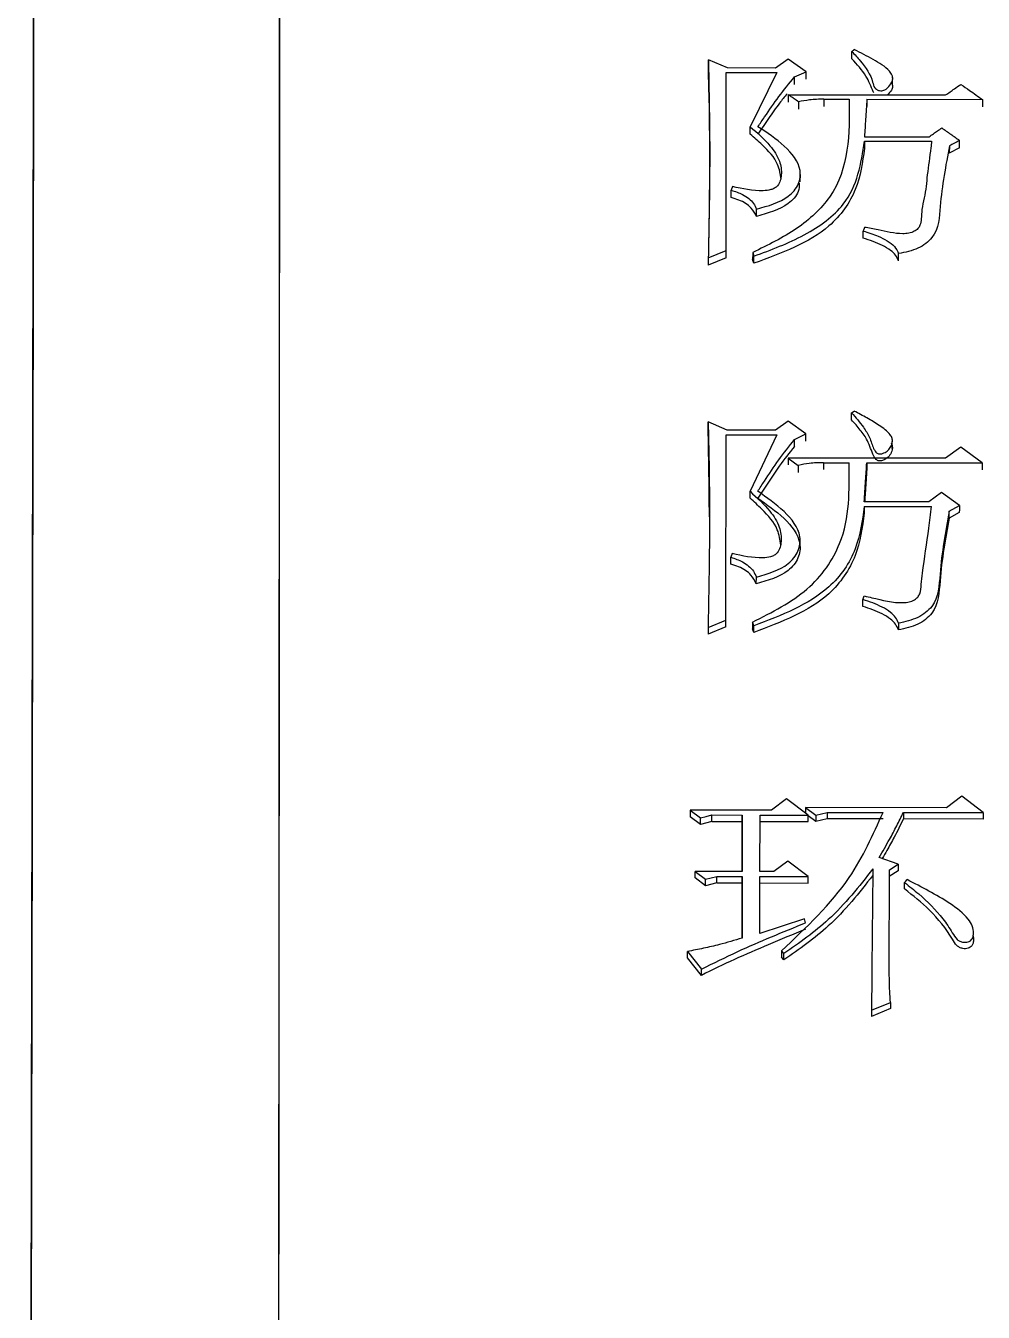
# Model space of a CAD drawing. Header units: millimetres. Extents: x 2271 to 4415, y 823 to 2339.
# Drawn here: x 2753.59 to 2761.75, y 2117.29 to 2128.25 of the extents above; entities that cross this region are included whole.
import ezdxf

# ---------------------------------------------------------------- set-up
doc = ezdxf.new("R2010")
doc.units = ezdxf.units.MM

msp = doc.modelspace()

# ---------------------------------------------------------------- linework, layer by layer
at = {"color": 7, "linetype": 'Continuous', "lineweight": 25}
for p, q in [((2759.569, 2127.894), (2759.407, 2127.962)), ((2760.088, 2127.968), (2759.98, 2127.893)), ((2760.24, 2127.862), (2760.088, 2127.968)), ((2760.629, 2128.035), (2760.651, 2128.05)), ((2759.41, 2127.688), (2759.407, 2127.898)), ((2759.557, 2126.337), (2759.558, 2127.856)), ((2759.558, 2127.856), (2759.991, 2127.855)), ((2759.98, 2127.893), (2759.569, 2127.894)), ((2759.991, 2127.855), (2759.764, 2127.393)), ((2760.142, 2127.817), (2760.24, 2127.862)), ((2760.142, 2127.754), (2760.142, 2127.817)), ((2760.977, 2127.808), (2760.977, 2127.816)), ((2760.977, 2127.752), (2760.977, 2127.796)), ((2760.088, 2127.666), (2761.429, 2127.664)), ((2760.175, 2127.605), (2760.174, 2127.542)), ((2760.391, 2127.628), (2760.607, 2127.627)), ((2760.391, 2127.628), (2760.391, 2127.564)), ((2760.759, 2127.627), (2761.743, 2127.625)), ((2760.759, 2127.627), (2760.759, 2127.564)), ((2759.763, 2127.33), (2759.764, 2127.393)), ((2760.737, 2127.308), (2761.289, 2127.307)), ((2760.737, 2127.27), (2761.31, 2127.269)), ((2760.737, 2127.27), (2760.737, 2127.207)), ((2761.462, 2127.23), (2761.461, 2127.168)), ((2761.548, 2127.213), (2761.461, 2127.168)), ((2761.548, 2127.213), (2761.548, 2127.276)), ((2760.19, 2126.924), (2760.191, 2126.987)), ((2759.612, 2126.883), (2759.601, 2126.852)), ((2759.601, 2126.79), (2759.601, 2126.852)), ((2759.817, 2126.628), (2759.817, 2126.691)), ((2760.737, 2126.535), (2760.726, 2126.504)), ((2759.406, 2126.276), (2759.557, 2126.337)), ((2759.785, 2126.321), (2759.795, 2126.29)), ((2759.557, 2126.275), (2759.406, 2126.214)), ((2759.795, 2126.229), (2759.784, 2126.26)), ((2759.795, 2126.229), (2759.795, 2126.29)), ((2761.028, 2126.25), (2761.029, 2126.311)), ((2760.628, 2124.954), (2760.649, 2124.969)), ((2759.567, 2124.807), (2759.405, 2124.878)), ((2759.979, 2124.806), (2759.567, 2124.807)), ((2760.087, 2124.884), (2759.979, 2124.806)), ((2760.238, 2124.774), (2760.087, 2124.884)), ((2759.556, 2123.188), (2759.557, 2124.767)), ((2759.557, 2124.767), (2759.989, 2124.766)), ((2759.989, 2124.766), (2759.762, 2124.286)), ((2760.14, 2124.667), (2760.141, 2124.727)), ((2760.141, 2124.727), (2760.238, 2124.774)), ((2760.975, 2124.651), (2760.975, 2124.711)), ((2760.087, 2124.569), (2760.173, 2124.506)), ((2761.428, 2124.567), (2760.087, 2124.569)), ((2761.558, 2124.661), (2761.428, 2124.567)), ((2761.742, 2124.527), (2761.558, 2124.661)), ((2760.173, 2124.506), (2760.173, 2124.447)), ((2760.389, 2124.529), (2760.606, 2124.529)), ((2760.389, 2124.529), (2760.389, 2124.47)), ((2760.757, 2124.529), (2761.742, 2124.527)), ((2760.757, 2124.529), (2760.757, 2124.47)), ((2759.762, 2124.227), (2759.762, 2124.286)), ((2761.395, 2124.275), (2761.287, 2124.196)), ((2761.547, 2124.164), (2761.395, 2124.275)), ((2761.287, 2124.196), (2760.735, 2124.197)), ((2760.735, 2124.157), (2761.309, 2124.156)), ((2760.735, 2124.157), (2760.735, 2124.099)), ((2761.46, 2124.116), (2761.547, 2124.164)), ((2761.46, 2124.058), (2761.46, 2124.116)), ((2761.546, 2124.105), (2761.46, 2124.058)), ((2760.189, 2123.804), (2760.189, 2123.863)), ((2759.61, 2123.755), (2759.599, 2123.723)), ((2759.599, 2123.665), (2759.599, 2123.723)), ((2759.815, 2123.497), (2759.816, 2123.555)), ((2759.404, 2123.124), (2759.556, 2123.188)), ((2759.793, 2123.082), (2759.794, 2123.139)), ((2759.555, 2123.13), (2759.404, 2123.067)), ((2759.793, 2123.082), (2759.783, 2123.114)), ((2760.074, 2121.664), (2759.944, 2121.567)), ((2760.258, 2121.525), (2760.074, 2121.664)), ((2761.567, 2121.686), (2761.437, 2121.588)), ((2761.75, 2121.547), (2761.567, 2121.686)), ((2759.338, 2121.447), (2759.251, 2121.512)), ((2759.252, 2121.568), (2759.338, 2121.502)), ((2759.944, 2121.567), (2759.252, 2121.568)), ((2759.338, 2121.447), (2759.338, 2121.502)), ((2759.435, 2121.471), (2759.436, 2121.527)), ((2759.436, 2121.527), (2759.695, 2121.526)), ((2759.695, 2121.526), (2759.695, 2121.044)), ((2759.846, 2121.044), (2759.847, 2121.526)), ((2759.847, 2121.526), (2760.258, 2121.525)), ((2760.236, 2121.59), (2760.323, 2121.525)), ((2761.437, 2121.588), (2760.236, 2121.59)), ((2760.236, 2121.59), (2760.236, 2121.542)), ((2760.322, 2121.47), (2760.258, 2121.519)), ((2760.323, 2121.525), (2760.322, 2121.47)), ((2760.42, 2121.494), (2760.322, 2121.47)), ((2760.323, 2121.525), (2760.42, 2121.549)), ((2760.42, 2121.549), (2760.896, 2121.549)), ((2760.896, 2121.493), (2760.42, 2121.494)), ((2761.069, 2121.548), (2761.75, 2121.547)), ((2761.75, 2121.492), (2761.069, 2121.493)), ((2759.435, 2121.471), (2759.338, 2121.447)), ((2759.435, 2121.471), (2759.695, 2121.471)), ((2759.695, 2121.044), (2759.695, 2121.471)), ((2759.846, 2121.471), (2760.257, 2121.47)), ((2761.025, 2121.107), (2760.863, 2121.165)), ((2760.084, 2121.133), (2759.965, 2121.044)), ((2760.257, 2121.002), (2760.084, 2121.133)), ((2760.949, 2120.202), (2760.95, 2121.058)), ((2760.95, 2121.058), (2761.025, 2121.107)), ((2759.294, 2120.99), (2759.295, 2121.045)), ((2759.381, 2120.924), (2759.294, 2120.99)), ((2759.295, 2121.045), (2759.381, 2120.979)), ((2759.695, 2121.044), (2759.295, 2121.045)), ((2759.381, 2120.924), (2759.381, 2120.979)), ((2759.478, 2120.949), (2759.381, 2120.924)), ((2759.478, 2121.003), (2759.695, 2121.003)), ((2759.478, 2120.949), (2759.478, 2121.003)), ((2759.478, 2120.949), (2759.695, 2120.948)), ((2759.695, 2121.003), (2759.694, 2120.477)), ((2759.694, 2120.477), (2759.695, 2120.948)), ((2759.965, 2121.044), (2759.846, 2121.044)), ((2759.846, 2121.003), (2760.257, 2121.002)), ((2759.846, 2120.518), (2759.846, 2121.003)), ((2759.846, 2120.948), (2760.257, 2120.947)), ((2761.025, 2121.052), (2760.949, 2121.003)), ((2761.079, 2120.897), (2761.08, 2120.951)), ((2760.225, 2120.641), (2759.846, 2120.518)), ((2760.235, 2120.608), (2760.225, 2120.641)), ((2761.639, 2120.611), (2761.639, 2120.617)), ((2759.229, 2120.363), (2759.348, 2120.214)), ((2759.229, 2120.309), (2759.229, 2120.363)), ((2759.348, 2120.16), (2759.229, 2120.309)), ((2760.03, 2120.369), (2760.029, 2120.315)), ((2760.051, 2120.291), (2760.029, 2120.315)), ((2760.051, 2120.291), (2760.051, 2120.345)), ((2759.348, 2120.16), (2759.348, 2120.214)), ((2760.797, 2119.863), (2760.96, 2119.929)), ((2760.959, 2119.876), (2760.797, 2119.81)), ((2760.96, 2119.929), (2760.959, 2119.876))]:
    msp.add_line(p, q, dxfattribs=at)
at = {"color": 7, "linetype": 'Continuous', "lineweight": 25, "flags": 128}
for points in [[(2759.407, 2127.898), (2759.407, 2127.934), (2759.407, 2127.962)], [(2760.629, 2127.972), (2760.629, 2127.994), (2760.629, 2128.015), (2760.629, 2128.035)], [(2760.239, 2127.799), (2760.24, 2127.834), (2760.24, 2127.862)], [(2760.088, 2127.666), (2760.088, 2127.631), (2760.088, 2127.603)], [(2761.743, 2127.625), (2761.743, 2127.59), (2761.743, 2127.562)], [(2760.726, 2126.443), (2760.726, 2126.468), (2760.726, 2126.486), (2760.726, 2126.504)], [(2759.557, 2126.275), (2759.557, 2126.31), (2759.557, 2126.337)], [(2759.785, 2126.321), (2759.785, 2126.296), (2759.784, 2126.278), (2759.784, 2126.26)], [(2759.406, 2126.276), (2759.406, 2126.241), (2759.406, 2126.214)], [(2760.627, 2124.894), (2760.627, 2124.915), (2760.627, 2124.934), (2760.628, 2124.954)], [(2759.405, 2124.818), (2759.405, 2124.851), (2759.405, 2124.878)], [(2760.238, 2124.714), (2760.238, 2124.748), (2760.238, 2124.774)], [(2760.087, 2124.569), (2760.086, 2124.536), (2760.086, 2124.51)], [(2761.742, 2124.527), (2761.741, 2124.494), (2761.741, 2124.468)], [(2761.547, 2124.164), (2761.547, 2124.131), (2761.546, 2124.105)], [(2760.724, 2123.304), (2760.724, 2123.328), (2760.724, 2123.345), (2760.724, 2123.362)], [(2759.555, 2123.13), (2759.556, 2123.163), (2759.556, 2123.188)], [(2759.783, 2123.171), (2759.783, 2123.148), (2759.783, 2123.131), (2759.783, 2123.114)], [(2761.027, 2123.161), (2761.027, 2123.144), (2761.027, 2123.128), (2761.027, 2123.104)], [(2759.404, 2123.124), (2759.404, 2123.092), (2759.404, 2123.067)], [(2759.252, 2121.568), (2759.252, 2121.537), (2759.251, 2121.512)], [(2759.338, 2121.502), (2759.387, 2121.515), (2759.436, 2121.527)], [(2759.695, 2121.471), (2759.695, 2121.502), (2759.695, 2121.526)], [(2760.257, 2121.47), (2760.258, 2121.501), (2760.258, 2121.525)], [(2760.42, 2121.549), (2760.42, 2121.518), (2760.42, 2121.494)], [(2761.069, 2121.548), (2761.069, 2121.517), (2761.069, 2121.493)], [(2761.75, 2121.547), (2761.75, 2121.516), (2761.75, 2121.492)], [(2761.025, 2121.107), (2761.025, 2121.076), (2761.025, 2121.052)], [(2759.381, 2120.979), (2759.43, 2120.991), (2759.478, 2121.003)], [(2759.695, 2120.948), (2759.695, 2120.979), (2759.695, 2121.003)], [(2760.257, 2120.947), (2760.257, 2120.978), (2760.257, 2121.002)], [(2761.079, 2120.951), (2761.09, 2120.964), (2761.101, 2120.976)], [(2760.051, 2120.345), (2760.04, 2120.357), (2760.03, 2120.369)], [(2760.797, 2119.863), (2760.797, 2119.834), (2760.797, 2119.81)]]:
    msp.add_lwpolyline(points, dxfattribs=at)
at = {"color": 7, "linetype": 'Continuous', "lineweight": 25}
for points in [[(2753.706, 2156.626), (2753.706, 2156.545), (2753.706, 2156.385), (2753.703, 2154.737), (2753.698, 2152.086), (2753.691, 2148.369), (2753.682, 2143.666), (2753.671, 2138.041), (2753.659, 2131.579), (2753.646, 2124.372), (2753.631, 2116.529), (2753.615, 2108.162), (2753.599, 2099.405), (2753.587, 2093.363), (2753.582, 2090.342)], [(2753.59, 2094.648), (2753.595, 2097.234), (2753.604, 2102.406), (2753.618, 2109.865), (2753.632, 2116.988), (2753.644, 2123.677), (2753.656, 2129.854), (2753.667, 2135.444), (2753.676, 2140.381), (2753.684, 2144.604), (2753.69, 2148.068), (2753.695, 2150.71), (2753.699, 2152.577), (2753.7, 2153.093), (2753.7, 2153.351)]]:
    msp.add_open_spline(points, degree=3, dxfattribs=at)
for points, knots in [([(2755.726, 2099.937), (2755.727, 2100.428), (2755.73, 2102.882), (2755.735, 2107.23), (2755.741, 2112.837), (2755.746, 2118.234), (2755.75, 2123.988), (2755.753, 2129.939), (2755.754, 2135.865), (2755.753, 2141.135), (2755.749, 2145.661), (2755.744, 2149.415), (2755.737, 2152.005), (2755.729, 2153.698), (2755.722, 2154.778), (2755.714, 2155.505), (2755.708, 2155.656), (2755.705, 2155.732)], [0, 0, 0, 0, 0.015692, 0.078515, 0.141334, 0.20415, 0.266967, 0.352016, 0.437317, 0.522367, 0.607418, 0.69272, 0.77777, 0.83263, 0.887489, 0.943742, 1, 1, 1, 1]), ([(2755.725, 2099.746), (2755.725, 2100.284), (2755.729, 2102.977), (2755.735, 2108.324), (2755.743, 2115.54), (2755.748, 2122.857), (2755.751, 2129.031), (2755.752, 2134.135), (2755.752, 2138.315), (2755.75, 2142.521), (2755.746, 2146.526), (2755.739, 2150.065), (2755.73, 2152.739), (2755.718, 2154.533), (2755.709, 2154.866), (2755.704, 2155.032)], [0, 0, 0, 0, 0.017379, 0.086966, 0.17585, 0.265018, 0.353899, 0.419464, 0.485029, 0.550594, 0.638845, 0.727377, 0.81563, 0.907817, 1, 1, 1, 1]), ([(2759.407, 2127.962), (2759.411, 2127.736), (2759.42, 2127.345), (2759.416, 2126.782), (2759.409, 2126.444), (2759.406, 2126.276)], [0, 0, 0, 0, 0.405352, 0.702648, 1, 1, 1, 1]), ([(2760.629, 2128.035), (2760.654, 2128.009), (2760.728, 2127.928), (2760.801, 2127.824), (2760.815, 2127.734), (2760.838, 2127.711), (2760.856, 2127.702), (2760.876, 2127.699), (2760.895, 2127.7), (2760.915, 2127.708), (2760.943, 2127.731), (2760.968, 2127.763), (2760.981, 2127.801), (2760.974, 2127.834), (2760.929, 2127.899), (2760.81, 2127.968), (2760.704, 2128.023), (2760.651, 2128.05)], [0, 0, 0, 0, 0.109652, 0.330684, 0.386401, 0.404635, 0.422869, 0.441529, 0.456387, 0.471248, 0.497614, 0.560435, 0.593187, 0.625963, 0.670925, 0.833231, 1, 1, 1, 1]), ([(2760.816, 2127.681), (2760.815, 2127.685), (2760.794, 2127.732), (2760.755, 2127.838), (2760.674, 2127.924), (2760.629, 2127.971)], [0, 0, 0, 0, 0.031358, 0.463939, 1, 1, 1, 1]), ([(2759.828, 2127.393), (2759.848, 2127.421), (2759.907, 2127.507), (2760.005, 2127.651), (2760.096, 2127.762), (2760.142, 2127.817)], [0, 0, 0, 0, 0.192941, 0.596107, 1, 1, 1, 1]), ([(2760.974, 2127.752), (2760.976, 2127.746), (2760.98, 2127.73), (2760.966, 2127.698), (2760.946, 2127.677), (2760.934, 2127.665)], [0, 0, 0, 0, 0.183829, 0.512312, 1, 1, 1, 1]), ([(2761.429, 2127.664), (2761.442, 2127.672), (2761.467, 2127.689), (2761.51, 2127.72), (2761.541, 2127.741), (2761.559, 2127.754)], [0, 0, 0, 0, 0.285576, 0.571153, 1, 1, 1, 1]), ([(2761.559, 2127.754), (2761.584, 2127.737), (2761.627, 2127.707), (2761.688, 2127.664), (2761.725, 2127.638), (2761.743, 2127.625)], [0, 0, 0, 0, 0.403162, 0.701581, 1, 1, 1, 1]), ([(2759.41, 2127.688), (2759.41, 2127.687), (2759.41, 2127.683), (2759.414, 2127.477), (2759.417, 2127.19), (2759.415, 2126.837), (2759.412, 2126.631), (2759.41, 2126.515), (2759.409, 2126.459), (2759.409, 2126.45), (2759.409, 2126.447)], [0, 0, 0, 0, 0.0068438, 0.0455426, 0.4704504, 0.7075787, 0.8606179, 0.945996, 0.9783303, 1, 1, 1, 1]), ([(2760.078, 2127.674), (2760.056, 2127.647), (2759.999, 2127.579), (2759.92, 2127.462), (2759.859, 2127.374), (2759.828, 2127.33)], [0, 0, 0, 0, 0.240113, 0.620036, 1, 1, 1, 1]), ([(2760.175, 2127.605), (2760.162, 2127.614), (2760.142, 2127.628), (2760.113, 2127.649), (2760.096, 2127.66), (2760.088, 2127.666)], [0, 0, 0, 0, 0.42836, 0.714179, 1, 1, 1, 1]), ([(2760.607, 2127.627), (2760.609, 2127.333), (2760.611, 2126.918), (2760.169, 2126.508), (2759.914, 2126.384), (2759.785, 2126.321)], [0, 0, 0, 0, 0.546872, 0.769893, 1, 1, 1, 1]), ([(2760.391, 2127.628), (2760.35, 2127.627), (2760.277, 2127.625), (2760.206, 2127.611), (2760.175, 2127.605)], [0, 0, 0, 0, 0.561072, 1, 1, 1, 1]), ([(2760.759, 2127.627), (2760.755, 2127.57), (2760.749, 2127.489), (2760.742, 2127.383), (2760.739, 2127.333), (2760.737, 2127.308)], [0, 0, 0, 0, 0.5322533, 0.7661263, 1, 1, 1, 1]), ([(2759.764, 2127.393), (2759.823, 2127.341), (2759.923, 2127.253), (2760.019, 2127.111), (2760.033, 2127.005), (2760.022, 2126.934), (2760.004, 2126.894), (2759.972, 2126.868), (2759.93, 2126.852), (2759.806, 2126.84), (2759.698, 2126.864), (2759.612, 2126.883)], [0, 0, 0, 0, 0.236472, 0.400892, 0.534168, 0.588802, 0.643894, 0.675813, 0.707612, 0.766357, 1, 1, 1, 1]), ([(2760.026, 2126.945), (2760.02, 2126.988), (2760.004, 2127.097), (2759.887, 2127.222), (2759.798, 2127.3), (2759.763, 2127.33)], [0, 0, 0, 0, 0.288159, 0.727905, 1, 1, 1, 1]), ([(2759.817, 2126.691), (2759.916, 2126.718), (2760.066, 2126.759), (2760.184, 2126.898), (2760.204, 2127.061), (2760.06, 2127.24), (2759.907, 2127.342), (2759.828, 2127.393)], [0, 0, 0, 0, 0.250217, 0.37779, 0.502112, 0.745933, 1, 1, 1, 1]), ([(2761.289, 2127.307), (2761.301, 2127.316), (2761.325, 2127.333), (2761.361, 2127.358), (2761.385, 2127.375), (2761.397, 2127.383)], [0, 0, 0, 0, 0.342691, 0.671345, 1, 1, 1, 1]), ([(2761.397, 2127.383), (2761.422, 2127.365), (2761.473, 2127.329), (2761.523, 2127.294), (2761.548, 2127.276)], [0, 0, 0, 0, 0.4999997, 1, 1, 1, 1]), ([(2759.795, 2126.29), (2759.942, 2126.344), (2760.231, 2126.451), (2760.659, 2126.763), (2760.708, 2127.079), (2760.737, 2127.27)], [0, 0, 0, 0, 0.291804, 0.574112, 1, 1, 1, 1]), ([(2760.737, 2127.207), (2760.721, 2127.09), (2760.689, 2126.853), (2760.409, 2126.454), (2760.031, 2126.315), (2759.795, 2126.229)], [0, 0, 0, 0, 0.271428, 0.546253, 1, 1, 1, 1]), ([(2761.31, 2127.269), (2761.308, 2127.25), (2761.297, 2127.155), (2761.271, 2126.994), (2761.259, 2126.818), (2761.224, 2126.695), (2761.224, 2126.616), (2761.217, 2126.56), (2761.194, 2126.523), (2761.161, 2126.499), (2761.116, 2126.483), (2761.009, 2126.476), (2760.884, 2126.512), (2760.776, 2126.529), (2760.737, 2126.535)], [0, 0, 0, 0, 0.051169, 0.255803, 0.43142, 0.519239, 0.589373, 0.63947, 0.668027, 0.69672, 0.732236, 0.768408, 0.917453, 1, 1, 1, 1]), ([(2761.462, 2127.23), (2761.43, 2127.062), (2761.382, 2126.806), (2761.371, 2126.479), (2761.197, 2126.346), (2761.086, 2126.323), (2761.029, 2126.311)], [0, 0, 0, 0, 0.492344, 0.747305, 0.87043, 1, 1, 1, 1]), ([(2761.548, 2127.276), (2761.534, 2127.268), (2761.505, 2127.253), (2761.476, 2127.238), (2761.462, 2127.23)], [0, 0, 0, 0, 0.5, 1, 1, 1, 1]), ([(2760.182, 2126.912), (2760.181, 2126.888), (2760.178, 2126.822), (2760.062, 2126.697), (2759.915, 2126.656), (2759.817, 2126.628)], [0, 0, 0, 0, 0.167662, 0.448607, 1, 1, 1, 1]), ([(2759.601, 2126.852), (2759.635, 2126.841), (2759.69, 2126.824), (2759.753, 2126.782), (2759.795, 2126.74), (2759.81, 2126.707), (2759.817, 2126.691)], [0, 0, 0, 0, 0.34974, 0.571287, 0.787704, 1, 1, 1, 1]), ([(2759.817, 2126.628), (2759.804, 2126.653), (2759.783, 2126.695), (2759.725, 2126.74), (2759.667, 2126.77), (2759.623, 2126.783), (2759.601, 2126.79)], [0, 0, 0, 0, 0.328646, 0.547888, 0.772054, 1, 1, 1, 1]), ([(2760.726, 2126.504), (2760.77, 2126.491), (2760.842, 2126.468), (2760.931, 2126.423), (2760.998, 2126.376), (2761.018, 2126.332), (2761.029, 2126.311)], [0, 0, 0, 0, 0.349071, 0.571765, 0.789358, 1, 1, 1, 1]), ([(2761.028, 2126.25), (2761.021, 2126.266), (2761.007, 2126.299), (2760.957, 2126.344), (2760.891, 2126.383), (2760.811, 2126.416), (2760.754, 2126.434), (2760.726, 2126.443)], [0, 0, 0, 0, 0.162317, 0.328828, 0.549463, 0.773777, 1, 1, 1, 1]), ([(2760.964, 2124.698), (2760.968, 2124.688), (2760.977, 2124.669), (2760.974, 2124.633), (2760.958, 2124.594), (2760.926, 2124.564), (2760.896, 2124.549), (2760.875, 2124.544), (2760.86, 2124.544), (2760.847, 2124.549), (2760.83, 2124.562), (2760.799, 2124.619), (2760.775, 2124.708), (2760.703, 2124.809), (2760.653, 2124.866), (2760.627, 2124.894)], [0, 0, 0, 0, 0.0507452, 0.1012456, 0.1763983, 0.2501667, 0.2935427, 0.3164987, 0.3343673, 0.3524154, 0.3738434, 0.4268643, 0.655773, 0.8267787, 1, 1, 1, 1]), ([(2760.628, 2124.954), (2760.663, 2124.914), (2760.721, 2124.847), (2760.786, 2124.745), (2760.804, 2124.672), (2760.826, 2124.629), (2760.839, 2124.614), (2760.851, 2124.606), (2760.865, 2124.603), (2760.883, 2124.604), (2760.91, 2124.614), (2760.94, 2124.634), (2760.965, 2124.666), (2760.976, 2124.702), (2760.976, 2124.737), (2760.945, 2124.792), (2760.864, 2124.847), (2760.76, 2124.912), (2760.686, 2124.95), (2760.649, 2124.969)], [0, 0, 0, 0, 0.15641, 0.260865, 0.365458, 0.392664, 0.410239, 0.421339, 0.432549, 0.445637, 0.467958, 0.506677, 0.54584, 0.586946, 0.621915, 0.6571, 0.775358, 0.887356, 1, 1, 1, 1]), ([(2759.405, 2124.878), (2759.41, 2124.642), (2759.418, 2124.235), (2759.414, 2123.65), (2759.407, 2123.299), (2759.404, 2123.124)], [0, 0, 0, 0, 0.405352, 0.702648, 1, 1, 1, 1]), ([(2759.415, 2124.067), (2759.415, 2124.087), (2759.414, 2124.338), (2759.409, 2124.588), (2759.405, 2124.818)], [0, 0, 0, 0, 0.078699, 1, 1, 1, 1]), ([(2759.827, 2124.286), (2759.846, 2124.315), (2759.906, 2124.404), (2760.003, 2124.554), (2760.095, 2124.669), (2760.141, 2124.727)], [0, 0, 0, 0, 0.192941, 0.596107, 1, 1, 1, 1]), ([(2760.14, 2124.667), (2760.096, 2124.612), (2760.017, 2124.514), (2759.918, 2124.364), (2759.857, 2124.273), (2759.827, 2124.227)], [0, 0, 0, 0, 0.386717, 0.693342, 1, 1, 1, 1]), ([(2759.783, 2123.171), (2759.949, 2123.255), (2760.274, 2123.418), (2760.616, 2123.91), (2760.61, 2124.295), (2760.606, 2124.529)], [0, 0, 0, 0, 0.291092, 0.569283, 1, 1, 1, 1]), ([(2760.389, 2124.529), (2760.348, 2124.529), (2760.275, 2124.527), (2760.204, 2124.513), (2760.173, 2124.506)], [0, 0, 0, 0, 0.561072, 1, 1, 1, 1]), ([(2760.735, 2124.197), (2760.737, 2124.227), (2760.741, 2124.286), (2760.749, 2124.397), (2760.754, 2124.478), (2760.757, 2124.529)], [0, 0, 0, 0, 0.268788, 0.537575, 1, 1, 1, 1]), ([(2760.757, 2124.47), (2760.753, 2124.411), (2760.747, 2124.326), (2760.742, 2124.235), (2760.739, 2124.203), (2760.739, 2124.197)], [0, 0, 0, 0, 0.647808, 0.931667, 1, 1, 1, 1]), ([(2759.762, 2124.286), (2759.821, 2124.231), (2759.922, 2124.139), (2760.018, 2123.992), (2760.031, 2123.882), (2760.02, 2123.808), (2760.002, 2123.766), (2759.97, 2123.739), (2759.928, 2123.723), (2759.805, 2123.71), (2759.697, 2123.735), (2759.61, 2123.755)], [0, 0, 0, 0, 0.237032, 0.40138, 0.534635, 0.589033, 0.643886, 0.675792, 0.707579, 0.7663, 1, 1, 1, 1]), ([(2759.816, 2123.555), (2759.915, 2123.583), (2760.065, 2123.626), (2760.182, 2123.771), (2760.203, 2123.941), (2760.058, 2124.126), (2759.905, 2124.232), (2759.827, 2124.286)], [0, 0, 0, 0, 0.25015, 0.377758, 0.502112, 0.745934, 1, 1, 1, 1]), ([(2760.025, 2123.826), (2760.018, 2123.871), (2760.002, 2123.985), (2759.885, 2124.114), (2759.796, 2124.196), (2759.762, 2124.227)], [0, 0, 0, 0, 0.288866, 0.72935, 1, 1, 1, 1]), ([(2760.735, 2124.157), (2760.719, 2124.035), (2760.688, 2123.789), (2760.407, 2123.373), (2760.029, 2123.229), (2759.794, 2123.139)], [0, 0, 0, 0, 0.271558, 0.546439, 1, 1, 1, 1]), ([(2759.827, 2124.227), (2759.905, 2124.173), (2760.058, 2124.068), (2760.202, 2123.882), (2760.182, 2123.713), (2760.064, 2123.568), (2759.914, 2123.525), (2759.815, 2123.497)], [0, 0, 0, 0, 0.254102, 0.497855, 0.622143, 0.74973, 1, 1, 1, 1]), ([(2760.735, 2123.394), (2760.757, 2123.389), (2760.867, 2123.364), (2760.995, 2123.329), (2761.119, 2123.341), (2761.162, 2123.357), (2761.193, 2123.382), (2761.219, 2123.427), (2761.22, 2123.498), (2761.244, 2123.684), (2761.279, 2123.905), (2761.301, 2124.094), (2761.309, 2124.156)], [0, 0, 0, 0, 0.04768, 0.236985, 0.271467, 0.306071, 0.333276, 0.36051, 0.429461, 0.511559, 0.840013, 1, 1, 1, 1]), ([(2760.735, 2124.099), (2760.719, 2123.977), (2760.687, 2123.731), (2760.407, 2123.315), (2760.029, 2123.172), (2759.793, 2123.082)], [0, 0, 0, 0, 0.271428, 0.546253, 1, 1, 1, 1]), ([(2761.46, 2124.116), (2761.428, 2123.941), (2761.38, 2123.675), (2761.369, 2123.336), (2761.195, 2123.198), (2761.084, 2123.174), (2761.027, 2123.161)], [0, 0, 0, 0, 0.492341, 0.747362, 0.87046, 1, 1, 1, 1]), ([(2761.46, 2124.058), (2761.428, 2123.883), (2761.38, 2123.617), (2761.369, 2123.278), (2761.195, 2123.14), (2761.084, 2123.116), (2761.027, 2123.104)], [0, 0, 0, 0, 0.4922239, 0.7471943, 0.8703438, 1, 1, 1, 1]), ([(2759.599, 2123.723), (2759.633, 2123.712), (2759.688, 2123.693), (2759.751, 2123.65), (2759.793, 2123.606), (2759.808, 2123.572), (2759.816, 2123.555)], [0, 0, 0, 0, 0.34974, 0.571287, 0.787704, 1, 1, 1, 1]), ([(2759.815, 2123.497), (2759.802, 2123.523), (2759.781, 2123.566), (2759.723, 2123.613), (2759.665, 2123.644), (2759.621, 2123.658), (2759.599, 2123.665)], [0, 0, 0, 0, 0.328646, 0.547888, 0.772054, 1, 1, 1, 1]), ([(2760.724, 2123.362), (2760.726, 2123.367), (2760.729, 2123.378), (2760.733, 2123.388), (2760.735, 2123.394)], [0, 0, 0, 0, 0.499988, 1, 1, 1, 1]), ([(2761.027, 2123.161), (2761.02, 2123.178), (2761.005, 2123.213), (2760.956, 2123.26), (2760.89, 2123.3), (2760.809, 2123.335), (2760.752, 2123.353), (2760.724, 2123.362)], [0, 0, 0, 0, 0.162413, 0.328967, 0.549593, 0.773853, 1, 1, 1, 1]), ([(2761.027, 2123.104), (2761.019, 2123.121), (2761.005, 2123.155), (2760.956, 2123.202), (2760.889, 2123.243), (2760.809, 2123.277), (2760.752, 2123.295), (2760.724, 2123.304)], [0, 0, 0, 0, 0.162317, 0.328828, 0.549463, 0.773777, 1, 1, 1, 1]), ([(2759.794, 2123.139), (2759.792, 2123.145), (2759.788, 2123.155), (2759.785, 2123.166), (2759.783, 2123.171)], [0, 0, 0, 0, 0.499936, 1, 1, 1, 1]), ([(2760.03, 2120.369), (2760.241, 2120.568), (2760.616, 2120.92), (2760.811, 2121.358), (2760.896, 2121.549)], [0, 0, 0, 0, 0.564597, 1, 1, 1, 1]), ([(2760.863, 2121.165), (2760.893, 2121.216), (2760.944, 2121.305), (2761.013, 2121.433), (2761.05, 2121.51), (2761.069, 2121.548)], [0, 0, 0, 0, 0.405671, 0.702716, 1, 1, 1, 1]), ([(2761.069, 2121.493), (2761.043, 2121.441), (2760.999, 2121.35), (2760.937, 2121.238), (2760.902, 2121.178), (2760.889, 2121.156)], [0, 0, 0, 0, 0.457206, 0.79705, 1, 1, 1, 1]), ([(2760.809, 2121.067), (2760.691, 2120.917), (2760.478, 2120.646), (2760.183, 2120.437), (2760.051, 2120.345)], [0, 0, 0, 0, 0.555449, 1, 1, 1, 1]), ([(2760.809, 2121.067), (2760.808, 2120.946), (2760.805, 2120.704), (2760.801, 2120.303), (2760.799, 2120.022), (2760.797, 2119.863)], [0, 0, 0, 0, 0.302887, 0.605774, 1, 1, 1, 1]), ([(2760.809, 2121.012), (2760.691, 2120.862), (2760.478, 2120.592), (2760.182, 2120.383), (2760.051, 2120.291)], [0, 0, 0, 0, 0.5553881, 1, 1, 1, 1]), ([(2761.08, 2120.951), (2761.12, 2120.919), (2761.24, 2120.825), (2761.38, 2120.682), (2761.476, 2120.545), (2761.514, 2120.474), (2761.551, 2120.449), (2761.58, 2120.441), (2761.608, 2120.441), (2761.632, 2120.448), (2761.65, 2120.462), (2761.664, 2120.485), (2761.67, 2120.527), (2761.662, 2120.583), (2761.599, 2120.676), (2761.469, 2120.775), (2761.288, 2120.88), (2761.163, 2120.944), (2761.101, 2120.976)], [0, 0, 0, 0, 0.09565, 0.280799, 0.373249, 0.419668, 0.436467, 0.453304, 0.47047, 0.483393, 0.49639, 0.510846, 0.535906, 0.579813, 0.622973, 0.75077, 0.875029, 1, 1, 1, 1]), ([(2761.663, 2120.494), (2761.665, 2120.485), (2761.669, 2120.465), (2761.665, 2120.437), (2761.655, 2120.414), (2761.64, 2120.399), (2761.621, 2120.39), (2761.599, 2120.386), (2761.573, 2120.388), (2761.547, 2120.397), (2761.513, 2120.422), (2761.448, 2120.541), (2761.311, 2120.712), (2761.152, 2120.838), (2761.079, 2120.897)], [0, 0, 0, 0, 0.034598, 0.071466, 0.101579, 0.122561, 0.143554, 0.16531, 0.191309, 0.221344, 0.251961, 0.328721, 0.691135, 1, 1, 1, 1]), ([(2759.348, 2120.214), (2759.45, 2120.264), (2759.646, 2120.361), (2759.944, 2120.489), (2760.138, 2120.568), (2760.235, 2120.608)], [0, 0, 0, 0, 0.354088, 0.676937, 1, 1, 1, 1]), ([(2760.235, 2120.554), (2760.129, 2120.509), (2759.927, 2120.424), (2759.627, 2120.298), (2759.441, 2120.206), (2759.348, 2120.16)], [0, 0, 0, 0, 0.35418, 0.676871, 1, 1, 1, 1]), ([(2759.694, 2120.477), (2759.63, 2120.458), (2759.522, 2120.426), (2759.366, 2120.39), (2759.275, 2120.372), (2759.229, 2120.363)], [0, 0, 0, 0, 0.420752, 0.710172, 1, 1, 1, 1]), ([(2760.96, 2119.929), (2760.957, 2119.962), (2760.952, 2120.023), (2760.95, 2120.114), (2760.949, 2120.173), (2760.949, 2120.202)], [0, 0, 0, 0, 0.352316, 0.676098, 1, 1, 1, 1])]:
    msp.add_open_spline(points, degree=3, knots=knots, dxfattribs=at)

doc.saveas('drawing.dxf')
